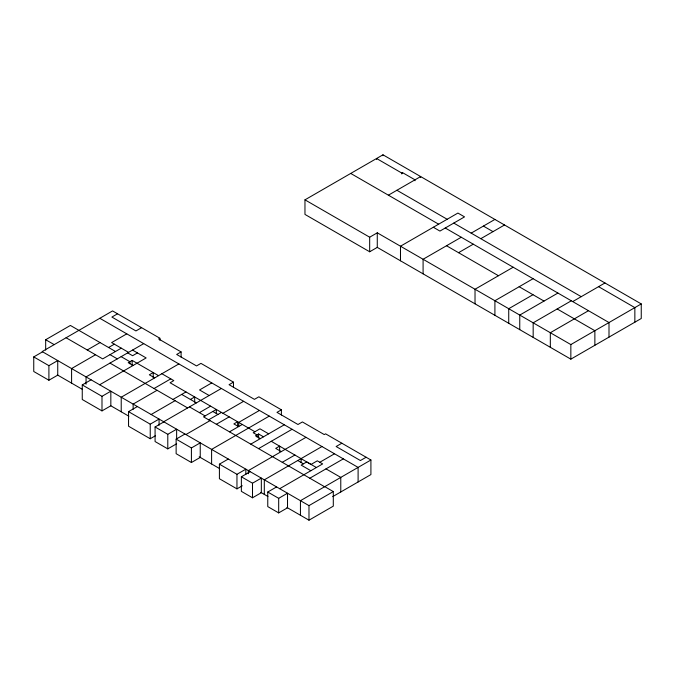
<?xml version="1.0" encoding="UTF-8"?>
<svg xmlns="http://www.w3.org/2000/svg" width="675" height="675" viewBox="0 0 675 675"><rect width="100%" height="100%" fill="white"/><g stroke="black" fill="none" stroke-linecap="round" stroke-linejoin="round"><path stroke-width="1.01" d="M45.672 350.131L45.672 339.727L70.394 325.451L115.501 351.498M304.965 199.842L382.97 154.811L641.25 303.927L641.25 318.499L570.847 359.151L377.274 247.387L369.672 251.775L304.965 214.414L304.965 199.842L369.672 237.203L377.274 232.816L570.847 344.571L641.25 303.927M33.75 356.915L48.904 365.664L57.738 360.568L57.738 375.14L48.904 380.236L33.75 371.495L33.75 356.915L42.584 351.818M117.543 313.799L111.898 317.064L135.937 330.944L141.59 327.679M87.252 349.979L100.06 342.579M376.582 159.41L376.582 158.498L401.785 173.053L402.519 172.623L414.998 179.828L414.998 180.74M126.773 333.847L111.62 342.596L128.562 352.375M95.521 354.746L71.592 368.558L71.592 383.138M108.582 347.498L114.353 344.174M121.272 348.165L102.693 358.889L66.091 337.762M388.395 195.185L420.652 176.563L420.652 177.474M143.716 343.626L86.054 376.912L86.054 384.202M159.874 340.318L159.874 338.234L158.642 338.943L181.094 351.911L181.094 357.117M137.455 352.915L132.604 355.717L127.685 352.882M82.257 384.919L101.992 396.318L110.835 391.213L110.835 405.793L101.992 410.889L82.257 399.499L82.257 384.919L91.091 379.823M158.566 375.654L132.157 360.408L128.216 362.677L133.068 365.487M99.664 384.767L146.146 357.936L132.536 350.08M181.094 351.911L176.673 354.459L196.535 365.926L200.956 363.378L233.474 382.151L233.474 387.357M178.875 363.926L121.222 397.212L121.222 411.792M154.018 388.53L170.758 378.861M157.064 390.285L133.144 404.097L133.144 409.303M155.537 435.687L150.238 438.742L128.545 426.22L128.545 411.649L137.379 406.544M172.935 399.448L185.971 391.93M151.158 414.501L175.078 400.688M461.244 237.246L423.09 259.267L423.09 273.839M211.764 382.911L199.538 389.964L209.157 395.516M471.175 233.137L494.91 219.434M190.392 399.44L194.687 396.959L194.687 402.165M128.545 411.649L150.238 424.17L159.072 419.065L159.072 425.317M163.721 421.748L221.375 388.462M480.794 238.688L504.529 224.986M176.631 443.779L167.788 448.875L155.081 441.543L155.081 426.971L163.924 421.867M233.474 382.151L229.053 384.699L254.441 399.355L258.863 396.807L281.399 409.818L281.399 415.024M458.544 252.686L473.268 244.181M199.403 412.627L210.617 406.156M155.081 426.971L167.788 434.303L176.631 429.207L176.631 438.573M208.651 419.808L221.459 412.417M176.133 439.121L191.413 447.947L200.239 442.851L200.239 457.422L191.413 462.518L176.133 453.693L176.133 439.121L184.958 434.025M185.895 434.557L210.043 420.618M222.927 413.269L243.633 401.313M216.38 424.271L229.179 416.88M259.436 410.442L238.731 422.39L238.731 426.558M513.177 267.224L475.023 289.254L475.023 303.826M229.492 431.84L242.3 424.448M269.257 416.112L211.604 449.398L211.604 463.97M281.399 409.818L276.978 412.366L297.979 424.499L302.4 421.942L324.27 434.573L325.569 433.822L370.913 460.004L370.913 474.576L332.682 496.648M263.486 436.809L258.601 433.991L255.471 435.797L260.364 438.623M533.064 278.707L494.91 300.729L494.91 315.309M250.796 444.142L284.302 424.794M242.291 485.789L236.959 488.869L219.409 478.735L219.409 464.164L228.293 459.034M258.567 448.63L292.073 429.283M532.98 294.713L508.731 308.711L508.731 323.283M219.409 464.164L236.959 474.297L245.843 469.167L245.843 474.373M306.003 437.324L248.349 470.61L248.349 473.732M557.913 293.051L519.758 315.082L519.758 329.653M241.363 476.786L252.501 483.207L261.335 478.111L261.335 492.682L252.501 497.787L241.363 491.358L241.363 476.786L250.206 471.682M282.268 462.307L294.958 454.984M571.32 300.788L533.166 322.819L533.166 337.39M572.704 301.59L604.96 282.968M321.967 446.538L264.313 479.832L264.313 494.404M341.845 443.222L336.125 446.521L360.408 460.536L366.12 457.237M267.764 492.024L278.682 498.327L287.516 493.222L287.516 507.794L278.682 512.899L267.764 506.596L267.764 492.024L276.607 486.92M319.807 462.265L334.505 453.777M279.695 488.708L322.65 463.911L317.309 460.822L311.048 464.434L271.257 441.298M588.482 310.702L550.327 332.724L550.327 347.304M309.817 478.212L343.322 458.873M370.913 460.004L300.442 500.69L300.442 515.261M159.874 338.234L112.565 310.922L42.162 351.574L308.981 505.617L333.298 491.577L333.298 506.149L308.981 520.189L286.909 507.448M598.565 286.664L634.854 307.623L634.854 322.194M483.401 226.083L493.012 231.635M396.917 190.266L447.154 219.265M453.777 223.087L581.226 296.671M350.722 173.433L438.632 224.184M445.255 228.007L609.002 322.549L609.002 337.12M433.316 227.256L439.931 231.078L464.535 216.878L457.92 213.055L400.486 246.215L400.486 260.786M519.159 286.732L544.008 301.075M557.187 308.956L594.869 330.708L594.869 345.279M446.521 245.742L498.454 275.729M99.824 318.288L358.104 467.404L358.104 481.975M268.658 433.831L259.976 428.819L253.201 432.726L256.998 434.919L256.998 436.995M161.89 373.739L173.796 380.607L170.083 382.759L254.914 431.738M326 468.872L340.774 477.402L340.774 491.974M316.389 467.522L306.72 461.936L301.177 465.134L310.846 470.72M121.154 356.653L129.904 361.707L129.904 363.783M154.702 377.882L149.344 374.794L153.208 372.558L153.208 377.764M212.811 411.472L217.949 414.442M297.759 460.519L303.463 463.818M238.545 426.608L233.879 423.917L237.625 421.748L237.625 425.917M281.273 451.6L275.712 448.386L279.627 446.124L279.627 451.33M181.676 394.402L196.383 402.891M110.017 354.662L117.307 358.872M189.464 406.89L205.107 415.927M324.759 486.65L333.298 491.577M324.591 486.743L203.512 416.846L216.321 409.455L216.321 413.615M109.983 363.099L187.642 407.936M45.672 339.727L54.177 344.638M57.324 374.895L82.443 389.399M110.447 405.565L128.883 416.213M199.193 456.806L219.67 468.627M260.769 492.353L267.933 496.488M570.847 344.571L570.847 359.151M402.519 172.623L402.519 173.534M401.785 173.053L401.785 173.956M382.97 154.811L382.97 155.722M377.274 232.816L377.274 247.387M369.672 237.203L369.672 251.775M308.981 505.617L308.981 520.189M301.151 458.561L301.151 462.721M278.682 498.327L278.682 512.899M258.601 433.991L258.601 438.151M252.501 483.207L252.501 497.787M236.959 474.297L236.959 488.869M191.413 447.947L191.413 462.518M167.788 434.303L167.788 448.875M150.238 424.17L150.238 438.742M132.157 360.408L132.157 365.605M101.992 396.318L101.992 410.889M48.904 365.664L48.904 380.236"/></g></svg>
